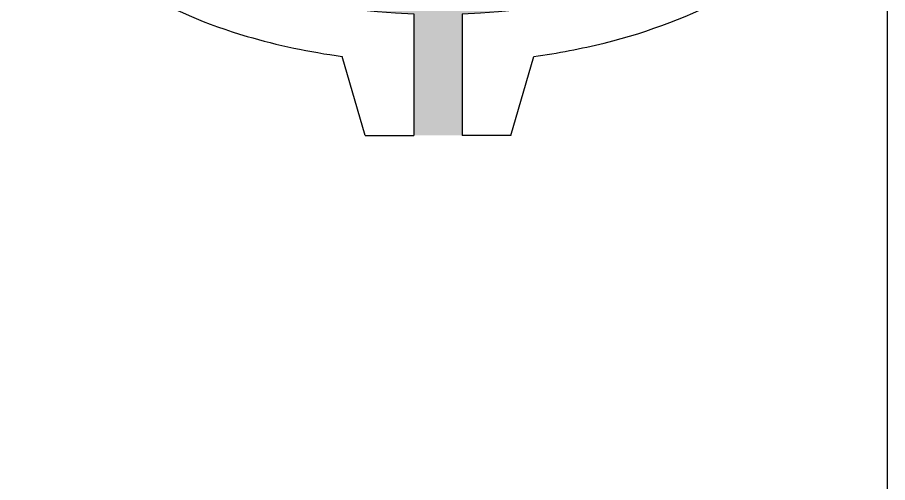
# Model space of a CAD drawing. Header units: millimetres. Extents: x -30196 to -29646, y -21694 to -21274.
# Drawn here: x -30030 to -29976.2, y -21440.5 to -21411.7 of the extents above; entities that cross this region are included whole.
import ezdxf

# ---------------------------------------------------------------- set-up
doc = ezdxf.new("R2010")
doc.units = ezdxf.units.MM
doc.layers.add('AM_8', color=1, linetype='Continuous', lineweight=25)

# ---------------------------------------------------------------- blocks, each defined once
blk = doc.blocks.new('bloque')
at = {"lineweight": 30}
for p, q in [((0, 0), (-1.424977175935055, -4.892827157724241)), ((0, 0), (3, 0)), ((3, -7.526611502686137), (3, 0)), ((9, 0), (6, 0)), ((6, -7.526611502686137), (6, 0)), ((9, 0), (10.42489395416123, -4.892804138606152)), ((3, -32.47338849731386), (3, -40)), ((6, -32.47338849731386), (6, -40)), ((0, -40), (-1.425005756122118, -35.10717429929718)), ((9, -40), (10.42484451019845, -35.10721209830444)), ((0, -40), (3, -40)), ((9, -40), (6, -40))]:
    blk.add_line(p, q, dxfattribs=at)
for start_param, end_param in [(4.777652692010582, 7.788717922348591), (7.919245345600376, 10.93031057593838)]:
    blk.add_ellipse((4.5, -20), major_axis=(-23, 0), ratio=0.5434782608695652, start_param=start_param, end_param=end_param, dxfattribs=at)
for points, knots in [([(-1.424977175935055, -4.892827157724241), (-2.92374984307753, -5.094320627144043), (-4.392543210138683, -5.37289196643178), (-8.645255426174117, -6.432437170700723), (-11.2722842330586, -7.435612314020545), (-15.06521450265427, -9.576656324050418), (-16.42673611589998, -10.55964519811459), (-18.45257975888308, -12.5020210928742), (-19.2043971713465, -13.40395006135441), (-20.38446822525293, -15.28782868452981), (-20.82888504589209, -16.25887438888094), (-21.39614839488422, -18.26121229485216), (-21.52762151860225, -19.2867053509035), (-21.46811855664782, -21.1458688821258), (-21.33368845879158, -21.9808187348608), (-20.86420823950903, -23.59477951697045), (-20.53031170042595, -24.37622394878417), (-19.45885908504715, -26.28472960739964), (-18.59953166810374, -27.35660344953067), (-16.57421024594078, -29.30050777413999), (-15.40496793785496, -30.17388008857233), (-12.10905730452941, -32.15533259020231), (-9.808747943650815, -33.13010370212942), (-5.441579504138645, -34.41730362859744), (-3.460828524464887, -34.83351373885307), (-1.425005756125756, -35.10717429929355)], [4.954980096992549, 4.954980096992549, 4.954980096992549, 4.954980096992549, 5.14224467141907, 5.14224467141907, 5.516773820272112, 5.516773820272112, 5.767563485023053, 5.767563485023053, 5.95497249159128, 5.95497249159128, 6.130104256674407, 6.130104256674407, 6.300325975215877, 6.300325975215877, 6.439882453339902, 6.439882453339902, 6.579438931463926, 6.579438931463926, 6.798754017790848, 6.798754017790848, 7.018069104117769, 7.018069104117769, 7.357002176123697, 7.357002176123697, 7.611391200057779, 7.611391200057779, 7.611391200057779, 7.611391200057779]), ([(10.42484451019845, -35.10721209830444), (11.91441853527067, -34.9068641142585), (13.37476723344298, -34.63041601725854), (17.60397979476693, -33.57988480106724), (20.21743791006884, -32.58656714215249), (24.03887028022291, -30.44389416907143), (25.43005596462899, -29.44168081774114), (27.48327340827018, -27.46528783822941), (28.23970494886089, -26.55134600424572), (29.46082918450702, -24.57781510845962), (29.92387908352248, -23.51846923797348), (30.42896334717079, -21.4971483727677), (30.52938015871405, -20.55217227409958), (30.45429271303874, -18.67053218636283), (30.28018119927947, -17.73616319130815), (29.68508334348371, -15.94137466405664), (29.26602055037438, -15.08148981551494), (28.22842159468564, -13.46177991677541), (27.6107926939294, -12.70129756363167), (26.21175471477909, -11.28181722449881), (25.42976790881221, -10.62186350349293), (22.98932009575583, -8.871309958620259), (21.15437719173133, -7.901518086306169), (17.13338834466049, -6.310230845701881), (14.94523935265534, -5.689449643919943), (11.92227924005419, -5.114576721487538), (11.17735176515271, -4.993993081028748), (10.42489395416123, -4.892804138606152)], [8.096574817785179, 8.096574817785179, 8.096574817785179, 8.096574817785179, 8.282704379671472, 8.282704379671472, 8.654963503444058, 8.654963503444058, 8.910868821484426, 8.910868821484426, 9.100243749331254, 9.100243749331254, 9.289618677178082, 9.289618677178082, 9.446354838403028, 9.446354838403028, 9.603090999627975, 9.603090999627975, 9.759827160852922, 9.759827160852922, 9.916563322077868, 9.916563322077868, 10.07329948330282, 10.07329948330282, 10.36613573622064, 10.36613573622064, 10.65897198913847, 10.65897198913847, 10.75298325868008, 10.75298325868008, 10.75298325868008, 10.75298325868008])]:
    blk.add_open_spline(points, degree=3, knots=knots, dxfattribs=at)

msp = doc.modelspace()

# ---------------------------------------------------------------- hatches: boundary and pattern name
at = {"layer": 'AM_8'}
h = msp.add_hatch(color=4, dxfattribs=at)
edge = h.paths.add_edge_path()
edge.add_line((-29991.82665022439, -21388.41936323878), (-29991.91416465121, -21388.7524322324))
edge.add_arc((-29994.61425146647, -21399.02862589493), 10.625, 68.7217919400913, 75.27820805996208, ccw=False)
edge.add_arc((-29993.63429712334, -21389.70498312586), 2.93314621950437, -34.36238771816443, 11.34592058687349, ccw=False)
edge.add_arc((-29990.80028917086, -21391.64273746782), 0.5, 145.6376122824821, 242.6888463020204)
edge.add_arc((-29994.61425146647, -21399.02862589493), 7.8125, 57.311153697975385, 62.68884630200819, ccw=False)
edge.add_arc((-29990.12486560687, -21392.03269344431), 0.5, 237.3111536983746, 334.3623877180088)
edge.add_arc((-29987.0297171442, -21393.51813915469), 2.93314621950437, 108.65407941318969, 154.3623877179935, ccw=False)
edge.add_arc((-29994.61425146647, -21399.02862589493), 10.625, 44.7217919400868, 51.27820805994281, ccw=False)
edge.add_arc((-29989.92675146647, -21390.90963773445), 2.93314621950437, 301.63761228194517, 347.3459205868691, ccw=False)
edge.add_arc((-29988.12591207072, -21393.83255929263), 0.5, 121.6376122818176, 218.688846302031)
edge.add_arc((-29994.61425146647, -21399.02862589493), 7.8125, 33.31115369803001, 38.688846301987894, ccw=False)
edge.add_arc((-29987.66749132668, -21394.46352131669), 0.5, 213.3111536977368, 310.3623877182018)
edge.add_arc((-29985.44411770959, -21397.07945379352), 2.93314621950437, 84.65407941305261, 130.3623877179621, ccw=False)
edge.add_arc((-29994.61425146647, -21399.02862589493), 10.625, 20.721791939984485, 27.278208059935878, ccw=False)
edge.add_arc((-29987.0297171442, -21393.51813915469), 2.93314621950437, 277.6376122818689, 323.3459205867254, ccw=False)
edge.add_arc((-29986.57342779682, -21396.92082823775), 0.5, 97.63761228253384, 194.6888463020176)
edge.add_arc((-29994.61425146647, -21399.02862589493), 7.8125, 9.31115369794378, 14.688846301978117, ccw=False)
edge.add_arc((-29986.41127498399, -21397.68369724333), 0.5, 189.3111536991546, 286.3623877181117)
edge.add_arc((-29985.44411770959, -21400.97779799635), 2.93314621950437, 60.654079413110594, 106.362387717981, ccw=False)
edge.add_arc((-29994.61425146647, -21399.02862589493), 10.625, -3.2782080599516803, 3.278208059932126, ccw=False)
edge.add_arc((-29985.44411770959, -21397.07945379352), 2.93314621950437, 253.63761228193079, 299.3459205868545, ccw=False)
edge.add_arc((-29986.41127498399, -21400.37355454654), 0.5, 73.6376122822883, 170.6888463020121)
edge.add_arc((-29994.61425146647, -21399.02862589493), 7.8125, 345.3111536980477, 350.6888463020078, ccw=False)
edge.add_arc((-29986.57342779682, -21401.13642355212), 0.5, 165.3111536975792, 262.3623877178794)
edge.add_arc((-29987.0297171442, -21404.53911263518), 2.93314621950437, 36.65407941324543, 82.36238771806069, ccw=False)
edge.add_arc((-29994.61425146647, -21399.02862589493), 10.625, 332.72179194007253, 339.2782080599649, ccw=False)
edge.add_arc((-29985.44411770959, -21400.97779799635), 2.93314621950437, 229.6376122819838, 275.3459205868832, ccw=False)
edge.add_arc((-29987.66749132668, -21403.59373047318), 0.5, 49.63761228211578, 146.6888463020342)
edge.add_arc((-29994.61425146647, -21399.02862589493), 7.8125, 321.3111536980121, 326.6888463019847, ccw=False)
edge.add_arc((-29988.12591207072, -21404.22469249724), 0.5, 141.311153697969, 238.3623877179638)
edge.add_arc((-29989.92675146647, -21407.14761405542), 2.93314621950437, 12.654079413184718, 58.36238771809212, ccw=False)
edge.add_arc((-29994.61425146647, -21399.02862589493), 10.625, 308.721791940045, 315.2782080599409, ccw=False)
edge.add_arc((-29987.0297171442, -21404.53911263518), 2.93314621950437, 205.6376122819117, 251.34592058683302, ccw=False)
edge.add_arc((-29990.12486560687, -21406.02455834556), 0.5, 25.63761228254733, 122.6888463018506)
edge.add_arc((-29994.61425146647, -21399.02862589493), 7.8125, 297.3111536980637, 302.6888463020101, ccw=False)
edge.add_arc((-29990.80028917086, -21406.41451432204), 0.5, 117.3111536968563, 214.3623877184415)
edge.add_arc((-29993.63429712334, -21408.35226866401), 2.93314621950437, -11.345920586859506, 34.362387718006914, ccw=False)
edge.add_arc((-29994.61425146647, -21399.02862589493), 10.625, 284.7217919401278, 291.278208059927, ccw=False)
edge.add_arc((-29989.92675146647, -21407.14761405542), 2.93314621950437, 181.6376122820143, 227.3459205869912, ccw=False)
edge.add_arc((-29993.35849548698, -21407.24572594118), 0.5, 1.637612281178394, 98.68884630183368)
edge.add_arc((-29994.61425146647, -21399.02862589493), 7.8125, 273.31115369804564, 278.6888463020216, ccw=False)
edge.add_arc((-29994.13413500067, -21407.32724893911), 0.5, 93.31115369720419, 190.3623877180716)
edge.add_arc((-29997.51128578873, -21407.9447807352), 2.93314621950437, -35.34592058690532, 10.362387718021807, ccw=False)
edge.add_arc((-29994.61425146647, -21399.02862589493), 10.625, 260.7217919400808, 267.27820805993304, ccw=False)
edge.add_arc((-29993.63429712334, -21408.35226866401), 2.93314621950437, 157.6376122818725, 203.3459205868746, ccw=False)
edge.add_arc((-29996.80925698414, -21407.04608228879), 0.5, 337.637612281928, 434.6888463021975)
edge.add_arc((-29994.61425146647, -21399.02862589493), 7.8125, 249.3111536980135, 254.6888463019544, ccw=False)
edge.add_arc((-29997.55099732914, -21406.80507624121), 0.5, 69.3111536980179, 166.3623877181734)
edge.add_arc((-30000.88735090108, -21405.99560863378), 2.93314621950437, 300.654079413131, 346.36238771806535, ccw=False)
edge.add_arc((-29994.61425146647, -21399.02862589493), 10.625, 236.7217919399488, 243.27820805991792, ccw=False)
edge.add_arc((-29997.51128578873, -21407.9447807352), 2.93314621950437, 133.6376122818747, 179.3459205866571, ccw=False)
edge.add_arc((-29999.88048208628, -21405.46014758961), 0.5, 313.6376122824344, 410.6888463021759)
edge.add_arc((-29994.61425146647, -21399.02862589493), 7.8125, 225.3111536980277, 230.6888463019898, ccw=False)
edge.add_arc((-30000.46006961845, -21404.93828463161), 0.5, 45.31115369743272, 142.3623877179906)
edge.add_arc((-30003.17874013187, -21402.84178192377), 2.93314621950437, 276.6540794132261, 322.36238771807496, ccw=False)
edge.add_arc((-29994.61425146647, -21399.02862589493), 10.625, 212.7217919400406, 219.2782080599449, ccw=False)
edge.add_arc((-30000.88735090108, -21405.99560863378), 2.93314621950437, 109.6376122819886, 155.3459205868041, ccw=False)
edge.add_arc((-30002.04112807205, -21402.76214436087), 0.5, 289.6376122810052, 386.6888463020224)
edge.add_arc((-29994.61425146647, -21399.02862589493), 7.8125, 201.3111536980937, 206.6888463020014, ccw=False)
edge.add_arc((-30002.35834684169, -21402.04965933887), 0.5, 21.31115369696701, 118.3623877183504)
edge.add_arc((-30003.98925146647, -21399.02862589493), 2.93314621950437, 260.99999999984186, 298.3623877180079, ccw=False)
edge.add_arc((-30005.7797171442, -21404.53911263518), 2.93314621950437, 36.65407941324543, 63.00000000015598, ccw=False)
edge.add_arc((-30013.36425146647, -21399.02862589494), 10.625, 332.72179194007253, 339.2782080599649, ccw=False)
edge.add_arc((-30004.19411770959, -21400.97779799635), 2.93314621950437, 229.6376122819838, 275.3459205868832, ccw=False)
edge.add_arc((-30006.41749132668, -21403.59373047318), 0.5, 49.63761228211578, 146.6888463020342)
edge.add_arc((-30013.36425146647, -21399.02862589494), 7.8125, 321.3111536980121, 326.6888463019847, ccw=False)
edge.add_arc((-30006.87591207072, -21404.22469249725), 0.5, 141.311153697969, 238.3623877179638)
edge.add_arc((-30008.67675146647, -21407.14761405542), 2.93314621950437, 12.654079413184718, 58.36238771809212, ccw=False)
edge.add_arc((-30013.36425146647, -21399.02862589494), 10.625, 308.721791940045, 315.2782080599409, ccw=False)
edge.add_arc((-30005.7797171442, -21404.53911263518), 2.93314621950437, 205.6376122819117, 251.34592058683302, ccw=False)
edge.add_arc((-30008.87486560687, -21406.02455834557), 0.5, 25.63761228254733, 122.6888463018506)
edge.add_arc((-30013.36425146647, -21399.02862589494), 7.8125, 297.3111536980637, 302.6888463020101, ccw=False)
edge.add_arc((-30009.55028917086, -21406.41451432205), 0.5, 117.3111536968563, 214.3623877184415)
edge.add_arc((-30012.38429712334, -21408.35226866402), 2.93314621950437, -11.345920586859506, 34.362387718006914, ccw=False)
edge.add_arc((-30013.36425146647, -21399.02862589494), 10.625, 284.7217919401278, 291.278208059927, ccw=False)
edge.add_arc((-30008.67675146647, -21407.14761405542), 2.93314621950437, 181.6376122820143, 227.3459205869912, ccw=False)
edge.add_arc((-30012.10849548698, -21407.24572594118), 0.5, 1.637612281178394, 98.68884630183368)
edge.add_arc((-30013.36425146647, -21399.02862589494), 7.8125, 273.31115369804564, 278.6888463020216, ccw=False)
edge.add_arc((-30012.88413500067, -21407.32724893911), 0.5, 93.31115369720419, 190.3623877180716)
edge.add_arc((-30016.26128578873, -21407.9447807352), 2.93314621950437, -35.34592058690532, 10.362387718021807, ccw=False)
edge.add_arc((-30013.36425146647, -21399.02862589494), 10.625, 260.7217919400808, 267.27820805993304, ccw=False)
edge.add_arc((-30012.38429712334, -21408.35226866402), 2.93314621950437, 157.6376122818725, 203.3459205868746, ccw=False)
edge.add_arc((-30015.55925698414, -21407.04608228879), 0.5, 337.637612281928, 434.6888463021975)
edge.add_arc((-30013.36425146647, -21399.02862589494), 7.8125, 249.3111536980135, 254.6888463019544, ccw=False)
edge.add_arc((-30016.30099732914, -21406.80507624121), 0.5, 69.3111536980179, 166.3623877181734)
edge.add_arc((-30019.63735090108, -21405.99560863379), 2.93314621950437, 300.654079413131, 346.36238771806535, ccw=False)
edge.add_arc((-30013.36425146647, -21399.02862589494), 10.625, 236.7217919399488, 243.27820805991792, ccw=False)
edge.add_arc((-30016.26128578873, -21407.9447807352), 2.93314621950437, 133.6376122818747, 179.3459205866571, ccw=False)
edge.add_arc((-30018.63048208628, -21405.46014758961), 0.5, 313.6376122824344, 410.6888463021759)
edge.add_arc((-30013.36425146647, -21399.02862589494), 7.8125, 225.3111536980277, 230.6888463019898, ccw=False)
edge.add_arc((-30019.21006961845, -21404.93828463161), 0.5, 45.31115369743272, 142.3623877179906)
edge.add_arc((-30021.92874013187, -21402.84178192377), 2.93314621950437, 276.6540794132261, 322.36238771807496, ccw=False)
edge.add_arc((-30013.36425146647, -21399.02862589494), 10.625, 212.7217919400406, 219.2782080599449, ccw=False)
edge.add_arc((-30019.63735090108, -21405.99560863379), 2.93314621950437, 109.6376122819886, 155.3459205868041, ccw=False)
edge.add_arc((-30020.79112807205, -21402.76214436087), 0.5, 289.6376122813978, 386.6888463020224)
edge.add_arc((-30013.36425146647, -21399.02862589494), 7.8125, 201.3111536980937, 206.6888463019894, ccw=False)
edge.add_arc((-30021.10834684169, -21402.04965933888), 0.5, 21.31115369696701, 118.3623877183504)
edge.add_arc((-30022.73925146647, -21399.02862589494), 2.93314621950437, 252.6540794131825, 298.3623877180079, ccw=False)
edge.add_arc((-30013.36425146647, -21399.02862589494), 10.625, 188.721791940002, 195.2782080599368, ccw=False)
edge.add_arc((-30021.92874013187, -21402.84178192377), 2.93314621950437, 85.63761228194642, 131.3459205867484, ccw=False)
edge.add_arc((-30021.66759962166, -21399.41858187142), 0.5, 265.6376122813421, 362.6888463022111)
edge.add_arc((-30013.36425146647, -21399.02862589494), 7.8125, 177.3111536979979, 182.6888463019767, ccw=False)
edge.add_arc((-30021.66759962166, -21398.63866991845), 0.5, 357.3111536981857, 454.3623877178265)
edge.add_arc((-30021.92874013187, -21395.2154698661), 2.93314621950437, 228.6540794131108, 274.36238771819535, ccw=False)
edge.add_arc((-30013.36425146647, -21399.02862589494), 10.625, 164.7217919401682, 171.2782080599398, ccw=False)
edge.add_arc((-30022.73925146647, -21399.02862589494), 2.93314621950437, 61.63761228183341, 107.34592058705911, ccw=False)
edge.add_arc((-30021.10834684169, -21396.007592451), 0.5, 241.6376122825813, 338.6888463017163)
edge.add_arc((-30013.36425146647, -21399.02862589494), 7.8125, 153.3111536979748, 158.6888463019905, ccw=False)
edge.add_arc((-30020.79112807205, -21395.29510742901), 0.5, 333.3111536985372, 430.3623877182095)
edge.add_arc((-30019.63735090108, -21392.06164315609), 2.93314621950437, 204.6540794131959, 250.3623877180783, ccw=False)
edge.add_arc((-30013.36425146647, -21399.02862589494), 10.625, 140.7217919400676, 147.2782080599595, ccw=False)
edge.add_arc((-30021.92874013187, -21395.2154698661), 2.93314621950437, 37.637612281825284, 83.34592058684439, ccw=False)
edge.add_arc((-30019.21006961845, -21393.11896715827), 0.5, 217.6376122825941, 314.6888463019777)
edge.add_arc((-30013.36425146647, -21399.02862589494), 7.8125, 129.3111536979896, 134.6888463020101, ccw=False)
edge.add_arc((-30018.63048208628, -21392.59710420027), 0.5, 309.3111536981467, 406.362387718155)
edge.add_arc((-30016.26128578873, -21390.11247105467), 2.93314621950437, 180.6540794131338, 226.3623877180248, ccw=False)
edge.add_arc((-30013.36425146647, -21399.02862589494), 10.625, 116.7217919400382, 123.2782080599369, ccw=False)
edge.add_arc((-30019.63735090108, -21392.06164315609), 2.93314621950437, 13.637612281865586, 59.345920586782995, ccw=False)
edge.add_arc((-30016.30099732914, -21391.25217554866), 0.5, 193.6376122822318, 290.6888463019821)
edge.add_arc((-30013.36425146647, -21399.02862589494), 7.8125, 105.31115369801279, 110.6888463019865, ccw=False)
edge.add_arc((-30015.55925698414, -21391.01116950108), 0.5, 285.3111536983147, 382.3623877182307)
edge.add_arc((-30013.06151522823, -21389.83582766661), 2.261209019701503, 144.2498516160031, 205.827068113097, ccw=False)
edge.add_line((-30014.896650215, -21388.5147123003), (-30014.96528270352, -21388.04381916313))
edge.add_ellipse((-30003.98925146646, -21399.02862589494), major_axis=(23, 0), ratio=0.5434782608695652, start_angle=118.5039111555327, end_angle=266.2606647684775)
edge.add_line((-30005.48925146646, -21411.50201439226), (-30005.48925146646, -21419.02862589494))
edge.add_line((-30005.48925146646, -21419.02862589494), (-30002.48925146646, -21419.02862589494))
edge.add_line((-30002.48925146646, -21419.02862589494), (-30002.48925146646, -21411.50201439226))
edge.add_ellipse((-30003.98925146646, -21399.02862589494), major_axis=(23, 0), ratio=0.5434782608695652, start_angle=273.7393352315225, end_angle=418.0749978756958)

# ---------------------------------------------------------------- linework, layer by layer
msp.add_line((-29976.16855270931, -21442.19450415868), (-29976.16855270931, -21358.19450415869))

# ---------------------------------------------------------------- block references
msp.add_blockref('bloque', (-30008.48925146646, -21379.02862589494))

doc.saveas('drawing.dxf')
